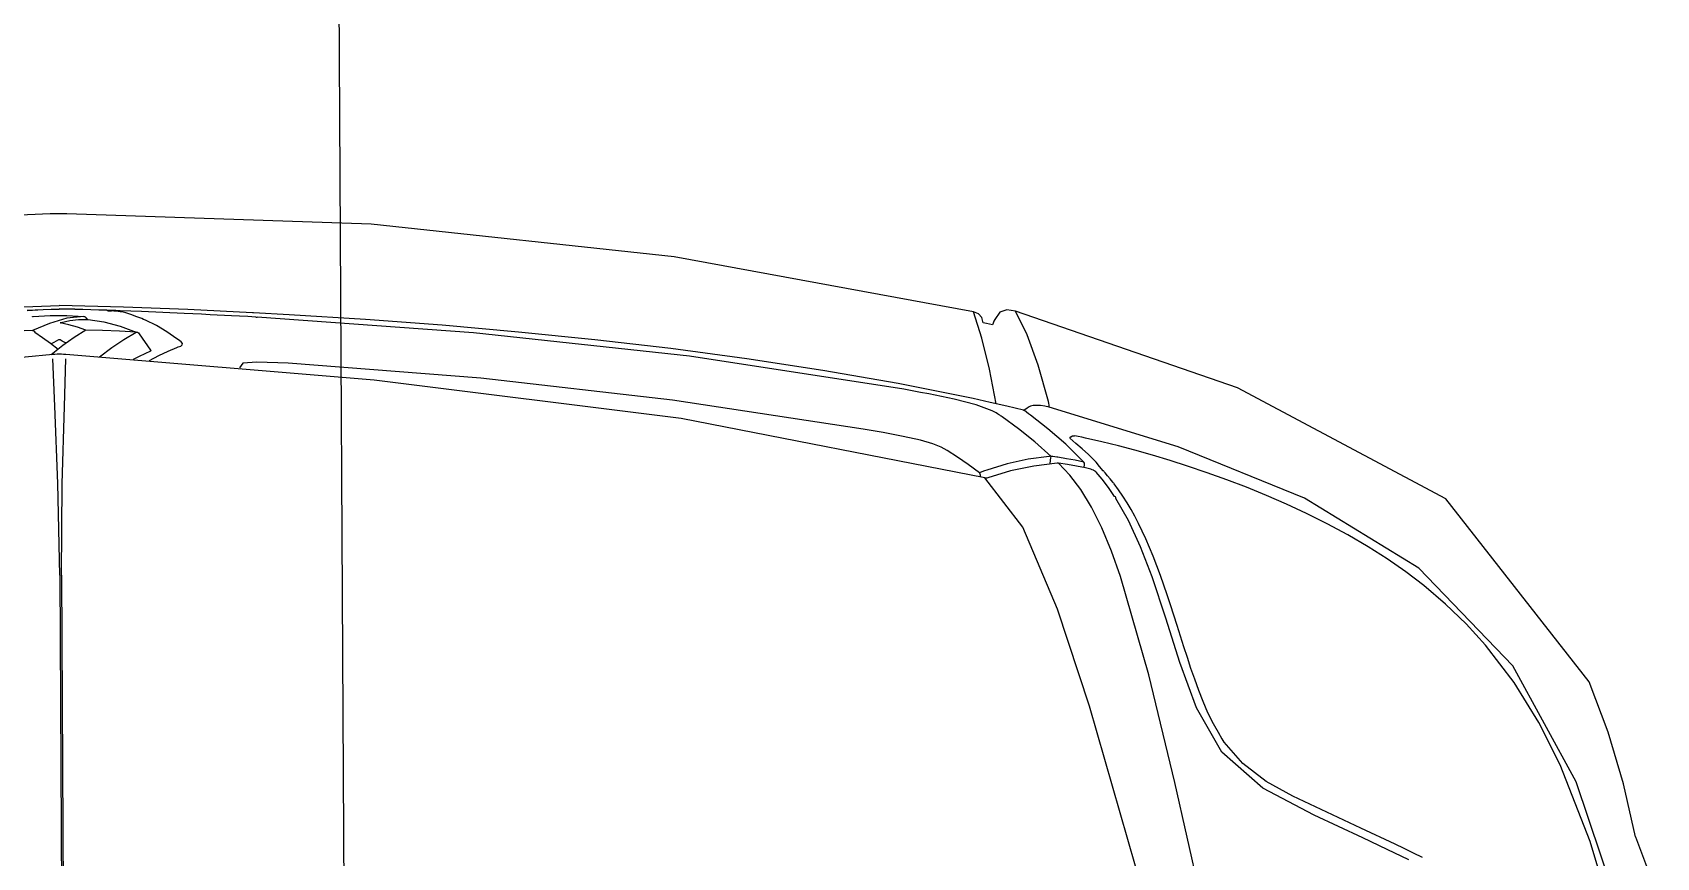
# Model space of a CAD drawing. Header units: millimetres. Extents: x 793 to 3159, y 750 to 2095.
# Drawn here: x 1317.276 to 1318.235, y 993.676 to 994.163 of the extents above; entities that cross this region are included whole.
import ezdxf

# ---------------------------------------------------------------- set-up
doc = ezdxf.new("R2010")
doc.units = ezdxf.units.MM
for name, pattern in [('XR-CASETA$0$CONTINUA', [0]), ('XR-CASETA$0$HIDDEN', [9.525, 6.35, -3.175]), ('XR-CASETA$1$HIDDEN2', [4.7625, 3.175, -1.5875])]:
    doc.linetypes.add(name, pattern=pattern)
doc.layers.add('XR-CASETA$0$A-AUTOS', color=8, linetype='Continuous')
doc.layers.add('XR-CASETA$1$A-PROYECCIONES', color=2, linetype='XR-CASETA$1$HIDDEN2')

# ---------------------------------------------------------------- blocks, each defined once
blk = doc.blocks.new('XR-CASETA$0$A$C75246685')
for p, q in [((-5.6251, 0.91743), (-5.59189, 0.92961)), ((-5.6251, 0.91743), (-5.65628, 0.91045)), ((-5.65628, 0.91045), (-5.68692, 0.90162)), ((-5.5815, 0.90762), (-5.65772, 0.88257)), ((-5.57533, 0.90427), (-5.62235, 0.89065)), ((-5.68692, 0.90162), (-5.71673, 0.89045)), ((-5.71673, 0.89045), (-5.82533, 0.80643)), ((-5.62235, 0.89065), (-5.66785, 0.87311)), ((-5.65772, 0.88257), (-5.7264, 0.84543)), ((-5.66785, 0.87311), (-5.69281, 0.86068)), ((-5.69281, 0.86068), (-5.71654, 0.84617)), ((-5.7264, 0.84543), (-5.78437, 0.79026)), ((-5.71654, 0.84617), (-5.73875, 0.82935)), ((-5.73875, 0.82935), (-5.7513, 0.81804)), ((-5.7513, 0.81804), (-5.76309, 0.80595)), ((-5.82533, 0.80643), (-5.89156, 0.68382)), ((-5.76309, 0.80595), (-5.77412, 0.79315)), ((-5.78437, 0.79026), (-5.8261, 0.72294)), ((-5.77412, 0.79315), (-5.78229, 0.78256)), ((-5.61355, 0.7915), (-5.61622, 0.78613)), ((-5.78229, 0.78256), (-5.79, 0.77163)), ((-5.61886, 0.78074), (-5.62149, 0.77534)), ((-5.61622, 0.78613), (-5.61886, 0.78074)), ((-5.61227, 0.78346), (-5.6185, 0.77063)), ((-5.79, 0.77163), (-5.79725, 0.7604)), ((-5.62149, 0.77534), (-5.63112, 0.75519)), ((-5.6185, 0.77063), (-5.62537, 0.75628)), ((-5.79725, 0.7604), (-5.80431, 0.74852)), ((-5.80431, 0.74852), (-5.81094, 0.73639)), ((-5.63112, 0.75519), (-5.64061, 0.73509)), ((-5.62537, 0.75628), (-5.63219, 0.7419)), ((-5.63219, 0.7419), (-5.63901, 0.72754)), ((-5.81094, 0.73639), (-5.81719, 0.72405)), ((-5.64061, 0.73509), (-5.65032, 0.71498)), ((-5.8261, 0.72294), (-5.85696, 0.64844)), ((-5.81719, 0.72405), (-5.82268, 0.71239)), ((-5.63901, 0.72754), (-5.65499, 0.69738)), ((-5.82268, 0.71239), (-5.82788, 0.7006)), ((-5.65032, 0.71498), (-5.65902, 0.69946)), ((-5.82788, 0.7006), (-5.8328, 0.68868)), ((-5.65499, 0.69738), (-5.67647, 0.67332)), ((-5.65902, 0.69946), (-5.66967, 0.68558)), ((-5.89156, 0.68382), (-5.93765, 0.5529)), ((-5.8328, 0.68868), (-5.83726, 0.67721)), ((-5.66967, 0.68558), (-5.68242, 0.67476)), ((-5.83726, 0.67721), (-5.84149, 0.66565)), ((-5.67647, 0.67332), (-5.70276, 0.65846)), ((-5.6866, 0.67208), (-5.69316, 0.66841)), ((-5.68614, 0.67236), (-5.6866, 0.67208)), ((-5.68567, 0.67265), (-5.68614, 0.67236)), ((-5.6852, 0.67294), (-5.68567, 0.67265)), ((-5.68427, 0.67354), (-5.6852, 0.67294)), ((-5.68334, 0.67414), (-5.68427, 0.67354)), ((-5.68242, 0.67476), (-5.68334, 0.67414)), ((-5.84149, 0.66565), (-5.8455, 0.65402)), ((-5.70642, 0.66237), (-5.71302, 0.65982)), ((-5.69978, 0.66521), (-5.70642, 0.66237)), ((-5.69316, 0.66841), (-5.69978, 0.66521)), ((-5.8455, 0.65402), (-5.84884, 0.64372)), ((-5.73245, 0.65326), (-5.73881, 0.65127)), ((-5.72604, 0.65532), (-5.73245, 0.65326)), ((-5.70276, 0.65846), (-5.7295, 0.64883)), ((-5.71957, 0.65749), (-5.72604, 0.65532)), ((-5.71302, 0.65982), (-5.71957, 0.65749)), ((-5.59405, 0.65962), (-5.6587, 0.64548)), ((-5.85696, 0.64844), (-5.8807, 0.57245)), ((-5.84884, 0.64372), (-5.85202, 0.63338)), ((-5.76356, 0.64348), (-5.76946, 0.64156)), ((-5.75752, 0.64541), (-5.76356, 0.64348)), ((-5.75136, 0.64736), (-5.75752, 0.64541)), ((-5.7295, 0.64883), (-5.75577, 0.64074)), ((-5.74511, 0.64931), (-5.75136, 0.64736)), ((-5.73881, 0.65127), (-5.74511, 0.64931)), ((-5.6587, 0.64548), (-5.7224, 0.63045)), ((-5.85202, 0.63338), (-5.85502, 0.62298)), ((-5.79235, 0.63337), (-5.80265, 0.62912)), ((-5.78095, 0.63765), (-5.79235, 0.63337)), ((-5.77526, 0.63963), (-5.78095, 0.63765)), ((-5.75577, 0.64074), (-5.78021, 0.63277)), ((-5.76946, 0.64156), (-5.77526, 0.63963)), ((-5.81183, 0.62486), (-5.81609, 0.62268)), ((-5.79802, 0.626), (-5.81358, 0.61894)), ((-5.80265, 0.62912), (-5.81183, 0.62486)), ((-5.78021, 0.63277), (-5.79802, 0.626)), ((-5.7224, 0.63045), (-5.78047, 0.61403)), ((-5.58073, 0.62998), (-5.70404, 0.59529)), ((-5.85502, 0.62298), (-5.85766, 0.61328)), ((-5.82803, 0.61567), (-5.8318, 0.61312)), ((-5.82399, 0.61821), (-5.82803, 0.61567)), ((-5.81358, 0.61894), (-5.82665, 0.61161)), ((-5.82014, 0.62047), (-5.82399, 0.61821)), ((-5.81609, 0.62268), (-5.82014, 0.62047)), ((-5.85766, 0.61328), (-5.86013, 0.60354)), ((-5.84242, 0.60472), (-5.8427, 0.60447)), ((-5.84214, 0.60498), (-5.84242, 0.60472)), ((-5.84185, 0.60523), (-5.84214, 0.60498)), ((-5.84008, 0.60675), (-5.84185, 0.60523)), ((-5.83824, 0.60827), (-5.84008, 0.60675)), ((-5.83631, 0.6098), (-5.83824, 0.60827)), ((-5.83317, 0.60722), (-5.838, 0.60361)), ((-5.83597, 0.61006), (-5.83631, 0.6098)), ((-5.83564, 0.61031), (-5.83597, 0.61006)), ((-5.8353, 0.61057), (-5.83564, 0.61031)), ((-5.8318, 0.61312), (-5.8353, 0.61057)), ((-5.82777, 0.61082), (-5.83317, 0.60722)), ((-5.82756, 0.6113), (-5.82777, 0.61082)), ((-5.82715, 0.61159), (-5.82756, 0.6113)), ((-5.82665, 0.61161), (-5.82715, 0.61159)), ((-5.79562, 0.60875), (-5.80943, 0.6031)), ((-5.78047, 0.61403), (-5.79562, 0.60875)), ((-5.86013, 0.60354), (-5.86243, 0.59375)), ((-5.85266, 0.59546), (-5.85609, 0.59177)), ((-5.85192, 0.59623), (-5.85266, 0.59546)), ((-5.85117, 0.59701), (-5.85192, 0.59623)), ((-5.85041, 0.59779), (-5.85117, 0.59701)), ((-5.84808, 0.59993), (-5.85041, 0.59779)), ((-5.84554, 0.60205), (-5.84808, 0.59993)), ((-5.84299, 0.60422), (-5.84554, 0.60205)), ((-5.8444, 0.59527), (-5.8446, 0.59446)), ((-5.84419, 0.59607), (-5.8444, 0.59527)), ((-5.84394, 0.59688), (-5.84419, 0.59607)), ((-5.84367, 0.59765), (-5.84394, 0.59688)), ((-5.84339, 0.59834), (-5.84367, 0.59765)), ((-5.84323, 0.59867), (-5.84339, 0.59834)), ((-5.84308, 0.59897), (-5.84323, 0.59867)), ((-5.84292, 0.59924), (-5.84308, 0.59897)), ((-5.84295, 0.60425), (-5.84299, 0.60422)), ((-5.84292, 0.60428), (-5.84295, 0.60425)), ((-5.84288, 0.60431), (-5.84292, 0.60428)), ((-5.84272, 0.59955), (-5.84292, 0.59924)), ((-5.84284, 0.60435), (-5.84288, 0.60431)), ((-5.84281, 0.60438), (-5.84284, 0.60435)), ((-5.84277, 0.60441), (-5.84281, 0.60438)), ((-5.84274, 0.60444), (-5.84277, 0.60441)), ((-5.8427, 0.60447), (-5.84274, 0.60444)), ((-5.84253, 0.5998), (-5.84272, 0.59955)), ((-5.84233, 0.59999), (-5.84253, 0.5998)), ((-5.838, 0.60361), (-5.84233, 0.59999)), ((-5.82164, 0.5971), (-5.83201, 0.59083)), ((-5.80943, 0.6031), (-5.82164, 0.5971)), ((-5.70404, 0.59529), (-5.76151, 0.57669)), ((-5.86375, 0.58623), (-5.86382, 0.58735)), ((-5.86336, 0.58955), (-5.86381, 0.58745)), ((-5.86324, 0.58522), (-5.86375, 0.58623)), ((-5.8629, 0.59165), (-5.86336, 0.58955)), ((-5.86243, 0.59375), (-5.8629, 0.59165)), ((-5.8593, 0.58813), (-5.86233, 0.58452)), ((-5.85609, 0.59177), (-5.8593, 0.58813)), ((-5.84825, 0.59279), (-5.85896, 0.58211)), ((-5.84931, 0.58769), (-5.85027, 0.58257)), ((-5.84825, 0.59279), (-5.84931, 0.58769)), ((-5.84764, 0.59307), (-5.84825, 0.59279)), ((-5.84666, 0.59315), (-5.84764, 0.59307)), ((-5.84585, 0.58835), (-5.8468, 0.58304)), ((-5.84529, 0.593), (-5.84666, 0.59315)), ((-5.84478, 0.59365), (-5.84585, 0.58835)), ((-5.8446, 0.59446), (-5.84478, 0.59365)), ((-5.83201, 0.59083), (-5.84057, 0.58435)), ((-5.85896, 0.58211), (-5.86803, 0.57152)), ((-5.86233, 0.58452), (-5.86324, 0.58522)), ((-5.85124, 0.57674), (-5.85141, 0.57564)), ((-5.85121, 0.57698), (-5.85124, 0.57674)), ((-5.85117, 0.57721), (-5.85121, 0.57698)), ((-5.85113, 0.57745), (-5.85117, 0.57721)), ((-5.85027, 0.58257), (-5.85113, 0.57745)), ((-5.84767, 0.57748), (-5.84768, 0.57724)), ((-5.84768, 0.57724), (-5.84767, 0.57701)), ((-5.84764, 0.57771), (-5.84767, 0.57748)), ((-5.84767, 0.57701), (-5.84603, 0.5631)), ((-5.84057, 0.58435), (-5.84764, 0.57771)), ((-5.8468, 0.58304), (-5.84764, 0.57771)), ((-5.76151, 0.57669), (-5.80992, 0.55639)), ((-5.88413, 0.57202), (-5.9056, 0.56613)), ((-5.88313, 0.57222), (-5.88413, 0.57202)), ((-5.88198, 0.57236), (-5.88313, 0.57222)), ((-5.8807, 0.57245), (-5.88198, 0.57236)), ((-5.88175, 0.56729), (-5.8819, 0.56497)), ((-5.88134, 0.56982), (-5.88175, 0.56729)), ((-5.8807, 0.57245), (-5.88134, 0.56982)), ((-5.86803, 0.57152), (-5.87607, 0.5614)), ((-5.85173, 0.57344), (-5.86034, 0.56394)), ((-5.85173, 0.57344), (-5.85176, 0.57306)), ((-5.85176, 0.57306), (-5.85175, 0.57274)), ((-5.85175, 0.57274), (-5.8517, 0.57234)), ((-5.85157, 0.57454), (-5.85173, 0.57344)), ((-5.85091, 0.57332), (-5.85173, 0.57344)), ((-5.8517, 0.57234), (-5.85009, 0.55983)), ((-5.85141, 0.57564), (-5.85157, 0.57454)), ((-5.84944, 0.5731), (-5.85091, 0.57332)), ((-5.84729, 0.57279), (-5.84944, 0.5731)), ((-5.92347, 0.55973), (-5.93765, 0.5529)), ((-5.9056, 0.56613), (-5.92347, 0.55973)), ((-5.8819, 0.56497), (-5.88176, 0.56298)), ((-5.88176, 0.56298), (-5.88136, 0.56139)), ((-5.87905, 0.55726), (-5.88145, 0.54741)), ((-5.88136, 0.56139), (-5.88076, 0.56021)), ((-5.88076, 0.56021), (-5.88013, 0.55927)), ((-5.88013, 0.55927), (-5.87949, 0.55833)), ((-5.87949, 0.55833), (-5.87885, 0.5574)), ((-5.87898, 0.55751), (-5.87905, 0.55726)), ((-5.87891, 0.5577), (-5.87898, 0.55751)), ((-5.87885, 0.55782), (-5.87891, 0.5577)), ((-5.87793, 0.55905), (-5.87885, 0.55782)), ((-5.87701, 0.56021), (-5.87793, 0.55905)), ((-5.87607, 0.5614), (-5.87701, 0.56021)), ((-5.86034, 0.56394), (-5.86808, 0.5543)), ((-5.85009, 0.55983), (-5.84749, 0.54748)), ((-5.84603, 0.5631), (-5.84324, 0.54938)), ((-5.93765, 0.5529), (-5.9385, 0.54771)), ((-5.9385, 0.54771), (-5.93702, 0.54365)), ((-5.88145, 0.54741), (-5.88382, 0.53756)), ((-5.86808, 0.5543), (-5.87525, 0.54455)), ((-5.84749, 0.54748), (-5.84387, 0.5354)), ((-5.84324, 0.54938), (-5.83929, 0.53594)), ((-5.80992, 0.55639), (-5.8392, 0.53421)), ((-5.93702, 0.54365), (-5.93276, 0.54061)), ((-5.93276, 0.54061), (-5.9317, 0.54014)), ((-5.9317, 0.54014), (-5.93063, 0.53968)), ((-5.93063, 0.53968), (-5.92956, 0.53923)), ((-5.92998, 0.53742), (-5.9304, 0.53562)), ((-5.92956, 0.53923), (-5.92998, 0.53742)), ((-5.88297, 0.54115), (-5.90349, 0.53726)), ((-5.88382, 0.53756), (-5.88608, 0.52767)), ((-5.87882, 0.53883), (-5.88248, 0.52923)), ((-5.87821, 0.54), (-5.87882, 0.53883)), ((-5.8776, 0.54105), (-5.87821, 0.54)), ((-5.87701, 0.54199), (-5.8776, 0.54105)), ((-5.87672, 0.54243), (-5.87701, 0.54199)), ((-5.87642, 0.54286), (-5.87672, 0.54243)), ((-5.87613, 0.54329), (-5.87642, 0.54286)), ((-5.87583, 0.54371), (-5.87613, 0.54329)), ((-5.87554, 0.54413), (-5.87583, 0.54371)), ((-5.87525, 0.54455), (-5.87554, 0.54413)), ((-5.93728, 0.52807), (-5.97084, 0.35131)), ((-5.92172, 0.53289), (-5.93728, 0.52807)), ((-5.93604, 0.53101), (-5.93728, 0.52807)), ((-5.93387, 0.53299), (-5.93604, 0.53101)), ((-5.93082, 0.53382), (-5.93387, 0.53299)), ((-5.9304, 0.53562), (-5.93082, 0.53382)), ((-5.90349, 0.53726), (-5.92172, 0.53289)), ((-5.88248, 0.52923), (-5.8858, 0.51634)), ((-5.8392, 0.53421), (-5.87533, 0.35497)), ((-5.84224, 0.53107), (-5.8473, 0.5244)), ((-5.84387, 0.5354), (-5.84335, 0.53395)), ((-5.84335, 0.53395), (-5.8428, 0.5325)), ((-5.8428, 0.5325), (-5.84224, 0.53107)), ((-5.84215, 0.53116), (-5.84224, 0.53107)), ((-5.84204, 0.53125), (-5.84215, 0.53116)), ((-5.84189, 0.53134), (-5.84204, 0.53125)), ((-5.84175, 0.5314), (-5.84189, 0.53134)), ((-5.8416, 0.53145), (-5.84175, 0.5314)), ((-5.84142, 0.5315), (-5.8416, 0.53145)), ((-5.84094, 0.53157), (-5.84142, 0.5315)), ((-5.8404, 0.53161), (-5.84094, 0.53157)), ((-5.83983, 0.53161), (-5.8404, 0.53161)), ((-5.83929, 0.53594), (-5.83915, 0.53537)), ((-5.83912, 0.53479), (-5.8392, 0.53421)), ((-5.83915, 0.53537), (-5.83912, 0.53479)), ((-5.88608, 0.52767), (-5.89522, 0.48333)), ((-5.8473, 0.5244), (-5.85164, 0.51813)), ((-5.8858, 0.51634), (-5.88898, 0.50137)), ((-5.85549, 0.51199), (-5.85747, 0.50845)), ((-5.85164, 0.51813), (-5.85549, 0.51199)), ((-5.88898, 0.50137), (-5.88995, 0.49644)), ((-5.85954, 0.50365), (-5.86174, 0.49634)), ((-5.85747, 0.50845), (-5.85954, 0.50365)), ((-5.89091, 0.4915), (-5.89185, 0.48656)), ((-5.88995, 0.49644), (-5.89091, 0.4915)), ((-5.86174, 0.49634), (-5.86405, 0.48602)), ((-5.89185, 0.48656), (-5.91211, 0.36016)), ((-5.89522, 0.48333), (-5.90329, 0.43877)), ((-5.86405, 0.48602), (-5.86632, 0.47421)), ((-5.86632, 0.47421), (-5.86841, 0.46256)), ((-5.86841, 0.46256), (-5.8862, 0.34996)), ((-5.90329, 0.43877), (-5.91039, 0.39404)), ((-5.91039, 0.39404), (-5.91665, 0.34918)), ((-5.91211, 0.36016), (-5.92669, 0.23261)), ((-5.97084, 0.35131), (-5.99119, 0.17257)), ((-5.91665, 0.34918), (-5.92216, 0.30421)), ((-5.8862, 0.34996), (-5.89984, 0.23673)), ((-5.87533, 0.35497), (-5.89909, 0.17379)), ((-5.92216, 0.30421), (-5.927, 0.25916)), ((-5.927, 0.25916), (-5.93123, 0.21405)), ((-5.92669, 0.23261), (-5.93667, 0.1048)), ((-5.89984, 0.23673), (-5.90935, 0.12295)), ((-5.93123, 0.21405), (-5.9349, 0.16889)), ((-5.89909, 0.17379), (-5.91531, -0.00838)), ((-5.99119, 0.17257), (-5.99836, -0.0072)), ((-5.9349, 0.16889), (-5.93802, 0.12368)), ((-5.93846, 0.1167), (-5.93888, 0.10973)), ((-5.93802, 0.12368), (-5.93846, 0.1167)), ((-5.90935, 0.12295), (-5.91018, 0.1045)), ((-5.93888, 0.10973), (-5.93929, 0.10276)), ((-5.93933, 0.10203), (-5.94134, 0.06397)), ((-5.93932, 0.10227), (-5.93933, 0.10203)), ((-5.9393, 0.10251), (-5.93932, 0.10227)), ((-5.93929, 0.10276), (-5.9393, 0.10251)), ((-5.93701, 0.09925), (-5.9373, 0.09444)), ((-5.93672, 0.10406), (-5.93701, 0.09925)), ((-5.93672, 0.10406), (-5.93667, 0.1048)), ((-5.91018, 0.1045), (-5.90947, 0.0961)), ((-5.90947, 0.0961), (-5.90681, 0.09423)), ((-5.93758, 0.08963), (-5.93782, 0.08545)), ((-5.9373, 0.09444), (-5.93758, 0.08963)), ((-5.93829, 0.07707), (-5.93857, 0.07196)), ((-5.93806, 0.08126), (-5.93829, 0.07707)), ((-5.93782, 0.08545), (-5.93806, 0.08126)), ((-5.93857, 0.07196), (-5.93885, 0.06686)), ((-5.94134, 0.06397), (-5.94297, 0.02589)), ((-5.93911, 0.06175), (-5.93975, 0.04916)), ((-5.93885, 0.06686), (-5.93911, 0.06175)), ((-5.92361, 0.05819), (-5.92425, 0.05731)), ((-5.92296, 0.05906), (-5.92361, 0.05819)), ((-5.92232, 0.05982), (-5.92296, 0.05906)), ((-5.92132, 0.06059), (-5.92232, 0.05982)), ((-5.9205, 0.0605), (-5.92132, 0.06059)), ((-5.9199, 0.05956), (-5.9205, 0.0605)), ((-5.91963, 0.05879), (-5.9199, 0.05956)), ((-5.91935, 0.05802), (-5.91963, 0.05879)), ((-5.91905, 0.05724), (-5.91935, 0.05802)), ((-5.93975, 0.04916), (-5.94036, 0.03656)), ((-5.92835, 0.05143), (-5.93203, 0.04527)), ((-5.92425, 0.05731), (-5.92835, 0.05143)), ((-5.9169, 0.05207), (-5.91905, 0.05724)), ((-5.91433, 0.04666), (-5.9169, 0.05207)), ((-5.93522, 0.03884), (-5.93571, 0.03773)), ((-5.93203, 0.04527), (-5.93522, 0.03884)), ((-5.92729, 0.03505), (-5.91747, 0.04168)), ((-5.91747, 0.04168), (-5.91729, 0.04191)), ((-5.91729, 0.04191), (-5.91711, 0.04191)), ((-5.91711, 0.04191), (-5.91693, 0.04168)), ((-5.91693, 0.04168), (-5.91538, 0.03829)), ((-5.91137, 0.04102), (-5.91433, 0.04666)), ((-5.94036, 0.03656), (-5.94092, 0.02397)), ((-5.93846, 0.03076), (-5.93932, 0.02835)), ((-5.93758, 0.03315), (-5.93846, 0.03076)), ((-5.93665, 0.03551), (-5.93758, 0.03315)), ((-5.93619, 0.03663), (-5.93665, 0.03551)), ((-5.93571, 0.03773), (-5.93619, 0.03663)), ((-5.93192, 0.02378), (-5.92826, 0.03333)), ((-5.92826, 0.03333), (-5.92887, 0.0234)), ((-5.92826, 0.03333), (-5.92815, 0.03402)), ((-5.92391, 0.02602), (-5.92817, 0.03329)), ((-5.92815, 0.03402), (-5.92781, 0.03461)), ((-5.92781, 0.03461), (-5.92729, 0.03505)), ((-5.91538, 0.03829), (-5.91378, 0.03489)), ((-5.91378, 0.03489), (-5.91215, 0.03149)), ((-5.94297, 0.02589), (-5.94425, -0.0122)), ((-5.94103, 0.02131), (-5.94114, 0.01865)), ((-5.94092, 0.02397), (-5.94103, 0.02131)), ((-5.94085, 0.0193), (-5.94088, 0.01876)), ((-5.94081, 0.01984), (-5.94085, 0.0193)), ((-5.94077, 0.02037), (-5.94081, 0.01984)), ((-5.94065, 0.02161), (-5.94077, 0.02037)), ((-5.94051, 0.0228), (-5.94065, 0.02161)), ((-5.94035, 0.02392), (-5.94051, 0.0228)), ((-5.94004, 0.02566), (-5.94035, 0.02392)), ((-5.93969, 0.02715), (-5.94004, 0.02566)), ((-5.93932, 0.02835), (-5.93969, 0.02715)), ((-5.93451, 0.01423), (-5.93192, 0.02378)), ((-5.92887, 0.0234), (-5.92934, 0.01348)), ((-5.91919, 0.01877), (-5.92391, 0.02602)), ((-5.94125, 0.01598), (-5.94161, 0.00659)), ((-5.94104, 0.01595), (-5.9415, 0.00659)), ((-5.94114, 0.01865), (-5.94125, 0.01598)), ((-5.94103, 0.0162), (-5.94104, 0.01595)), ((-5.94101, 0.01646), (-5.94103, 0.0162)), ((-5.941, 0.01671), (-5.94101, 0.01646)), ((-5.941, 0.01671), (-5.94088, 0.01876)), ((-5.93585, 0.00487), (-5.93451, 0.01423)), ((-5.92934, 0.01348), (-5.92965, 0.00356)), ((-5.91374, 0.0116), (-5.91919, 0.01877)), ((-5.94161, 0.00659), (-5.94194, -0.00281)), ((-5.9415, 0.00659), (-5.94187, -0.00279)), ((-5.93829, -0.0076), (-5.93774, 0.00234)), ((-5.93829, -0.0076), (-5.93774, 0.00234)), ((-5.93774, 0.00234), (-5.93765, 0.00274)), ((-5.93774, 0.00234), (-5.93668, -0.00774)), ((-5.93765, 0.00274), (-5.93746, 0.00311)), ((-5.93746, 0.00311), (-5.9372, 0.00343)), ((-5.9372, 0.00343), (-5.93685, 0.00372)), ((-5.9372, 0.00343), (-5.93691, 0.00367)), ((-5.93691, 0.00367), (-5.93657, 0.00391)), ((-5.93685, 0.00372), (-5.93641, 0.00401)), ((-5.93657, 0.00391), (-5.93616, 0.00415)), ((-5.93641, 0.00401), (-5.9359, 0.00429)), ((-5.93595, -0.00078), (-5.93589, 0.00445)), ((-5.93589, 0.00445), (-5.93587, 0.00462)), ((-5.93587, 0.00462), (-5.93586, 0.00476)), ((-5.93586, 0.00476), (-5.93585, 0.00487)), ((-5.92965, 0.00356), (-5.93136, -0.00146)), ((-5.92956, 0.00355), (-5.92521, -0.00334)), ((-5.99836, -0.0072), (-5.99836, -0.00887)), ((-5.99836, -0.00887), (-5.99836, -0.01054)), ((-5.94194, -0.00281), (-5.94223, -0.0122)), ((-5.94187, -0.00279), (-5.94214, -0.01219)), ((-5.9383, -0.01754), (-5.93829, -0.0076)), ((-5.9383, -0.01754), (-5.93829, -0.0076)), ((-5.93668, -0.00774), (-5.93373, -0.01781)), ((-5.93531, -0.00586), (-5.93595, -0.00078)), ((-5.93417, -0.01096), (-5.93531, -0.00586)), ((-5.93282, -0.00649), (-5.93402, -0.0115)), ((-5.93136, -0.00146), (-5.93282, -0.00649)), ((-5.92521, -0.00334), (-5.92052, -0.01016)), ((-5.92266, -0.00924), (-5.92327, -0.01047)), ((-5.92205, -0.00801), (-5.92266, -0.00924)), ((-5.91531, -0.00838), (-5.91539, -0.00965)), ((-5.88459, -0.00928), (-5.91275, -0.00836)), ((-5.83884, -0.01088), (-5.88459, -0.00928)), ((-5.99836, -0.01054), (-5.99836, -0.0122)), ((-5.99836, -0.0122), (-5.99836, -0.01387)), ((-5.99836, -0.01387), (-5.99836, -0.01554)), ((-5.99836, -0.01554), (-5.99836, -0.0172)), ((-5.99836, -0.0172), (-5.99119, -0.19698)), ((-5.94297, -0.0503), (-5.94425, -0.0122)), ((-5.94194, -0.0216), (-5.94223, -0.0122)), ((-5.94187, -0.02161), (-5.94214, -0.01221)), ((-5.93777, -0.02748), (-5.9383, -0.01754)), ((-5.93777, -0.02748), (-5.9383, -0.01754)), ((-5.93412, -0.01114), (-5.93417, -0.01096)), ((-5.93407, -0.01132), (-5.93412, -0.01114)), ((-5.93402, -0.0115), (-5.93407, -0.01132)), ((-5.93373, -0.01781), (-5.92966, -0.02795)), ((-5.92544, -0.02201), (-5.92203, -0.01734)), ((-5.92394, -0.012), (-5.92395, -0.0122)), ((-5.92395, -0.0122), (-5.92395, -0.01226)), ((-5.92395, -0.01226), (-5.92394, -0.01232)), ((-5.92392, -0.01183), (-5.92394, -0.012)), ((-5.92394, -0.01232), (-5.92393, -0.01238)), ((-5.92393, -0.01238), (-5.92393, -0.01243)), ((-5.92393, -0.01243), (-5.92392, -0.01247)), ((-5.92388, -0.0117), (-5.92392, -0.01183)), ((-5.92392, -0.01247), (-5.92391, -0.01252)), ((-5.92391, -0.01252), (-5.92389, -0.01255)), ((-5.92389, -0.01255), (-5.92388, -0.01258)), ((-5.92327, -0.01047), (-5.92388, -0.0117)), ((-5.92388, -0.01258), (-5.92317, -0.01404)), ((-5.92317, -0.01404), (-5.92246, -0.0155)), ((-5.92246, -0.0155), (-5.92173, -0.01695)), ((-5.92203, -0.01734), (-5.91852, -0.01283)), ((-5.92052, -0.01016), (-5.91523, -0.01693)), ((-5.91544, -0.01093), (-5.91546, -0.0122)), ((-5.91546, -0.0122), (-5.91544, -0.01348)), ((-5.91539, -0.00965), (-5.91544, -0.01093)), ((-5.91544, -0.01348), (-5.91539, -0.01476)), ((-5.91539, -0.01476), (-5.91531, -0.01603)), ((-5.91531, -0.01603), (-5.89909, -0.19819)), ((-5.88473, -0.01513), (-5.91275, -0.01604)), ((-5.83908, -0.01354), (-5.88473, -0.01513)), ((-5.78505, -0.0127), (-5.83908, -0.01354)), ((-5.78505, -0.0117), (-5.83884, -0.01088)), ((-5.78505, -0.0117), (-5.40625, -0.0117)), ((-5.78505, -0.0127), (-5.40625, -0.0127)), ((-5.94161, -0.031), (-5.94194, -0.0216)), ((-5.9415, -0.031), (-5.94187, -0.02161)), ((-5.93776, -0.02767), (-5.93777, -0.02748)), ((-5.93775, -0.02783), (-5.93776, -0.02767)), ((-5.93774, -0.02795), (-5.93775, -0.02783)), ((-5.92966, -0.02795), (-5.92965, -0.02795)), ((-5.92965, -0.02795), (-5.92964, -0.02795)), ((-5.92964, -0.02795), (-5.92963, -0.02796)), ((-5.92963, -0.02796), (-5.92962, -0.02796)), ((-5.92962, -0.02796), (-5.9296, -0.02796)), ((-5.9296, -0.02796), (-5.92959, -0.02796)), ((-5.92959, -0.02796), (-5.92957, -0.02796)), ((-5.92957, -0.02796), (-5.92956, -0.02796)), ((-5.92956, -0.02796), (-5.92944, -0.02742)), ((-5.92956, -0.02796), (-5.92925, -0.0379)), ((-5.92944, -0.02742), (-5.92913, -0.02696)), ((-5.92913, -0.02696), (-5.92866, -0.02669)), ((-5.92866, -0.02669), (-5.92544, -0.02201))]:
    blk.add_line(p, q)

msp = doc.modelspace()

# ---------------------------------------------------------------- linework, layer by layer
at = {"layer": 'XR-CASETA$1$A-PROYECCIONES', "linetype": 'XR-CASETA$0$HIDDEN', "ltscale": 0.5}
msp.add_line((1317.45619, 994.28641, -2.17332), (1317.50392, 986.14626, -2.17332), dxfattribs=at)

# ---------------------------------------------------------------- block references
at = {"layer": 'XR-CASETA$0$A-AUTOS', "color": 8, "linetype": 'XR-CASETA$0$CONTINUA', "ltscale": 0.5, "rotation": 270.3359986411695}
msp.add_blockref('XR-CASETA$0$A$C75246685', (1317.33863, 988.05783, 289.14394), dxfattribs=at)

doc.saveas('drawing.dxf')
